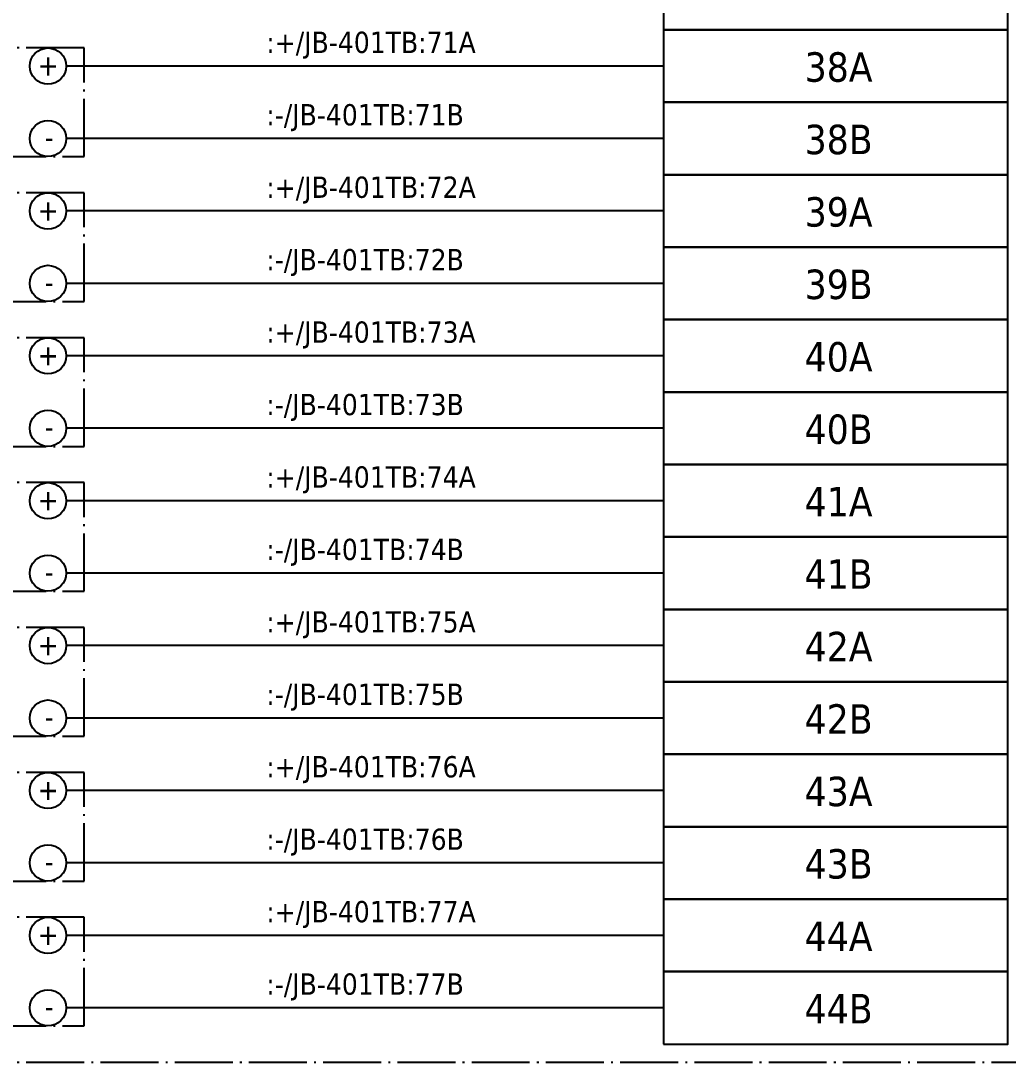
# Model space of a CAD drawing. Header units: millimetres. Extents: x 0 to 1792788, y -13 to 262234.
# Drawn here: x 35.5 to 90, y 178 to 235.5 of the extents above; entities that cross this region are included whole.
import ezdxf
from ezdxf.enums import TextEntityAlignment as Align

# ---------------------------------------------------------------- set-up
doc = ezdxf.new("R2010")
doc.units = ezdxf.units.MM
doc.linetypes.add('EPL_DASHDOT', pattern=[1, 0.8, -0.1, 0, -0.1])
for name, color, linetype, lineweight in [('EPLAN300', 5, 'Continuous', 25), ('EPLAN302', 5, 'Continuous', 25), ('EPLAN307', 134, 'EPL_DASHDOT', 25), ('EPLAN311', 7, 'Continuous', 25), ('EPLAN400', 5, 'Continuous', 35), ('EPLAN405', 7, 'Continuous', 25), ('EPLAN420', 7, 'Continuous', 35), ('EPLAN421', 5, 'Continuous', 35), ('EPLAN433', 251, 'Continuous', 35), ('EPLAN500', 7, 'Continuous', 35), ('EPLAN501', 7, 'Continuous', 35), ('EPLAN502', 7, 'Continuous', 35), ('EPLAN503', 7, 'Continuous', 35), ('EPLAN504', 7, 'Continuous', 35)]:
    doc.layers.add(name, color=color, linetype=linetype, lineweight=lineweight)
doc.styles.add('Tahoma', font='')
doc.styles.get('Tahoma').set_extended_font_data('Tahoma')

# ---------------------------------------------------------------- blocks, each defined once
blk = doc.blocks.new('EPLSYM_LibrarySPECIAL_en_US_Symbol427_Variant5_Placement1_74')
at = {"layer": 'EPLAN421', "color": 5, "style": 'Tahoma'}
for tag, p in [('17_20029[1]', (-0.9525, 3.335)), ('17_20029[2]', (20.0025, 3.335))]:
    blk.add_attdef(tag, text='', height=1.1739, dxfattribs=at).set_placement(p, align=Align.BOTTOM_RIGHT)
at = {"layer": 'EPLAN433', "color": 251, "style": 'Tahoma'}
blk.add_attdef('17_20406_1', text='', height=1.6254, dxfattribs=at).set_placement((0.9525, 1.5875), align=Align.BOTTOM_RIGHT)
blk.add_attdef('17_20406', text='', height=1.6254, dxfattribs=at).set_placement((0.9525, 1.5875), align=Align.BOTTOM_LEFT)
blk = doc.blocks.new('EPLSYM_LibrarySPECIAL_en_US_Symbol427_Variant5_Placement1_75')
at = {"layer": 'EPLAN421', "color": 5, "style": 'Tahoma'}
for tag, p in [('17_20029[1]', (-0.9525, 3.335)), ('17_20029[2]', (20.0025, 3.335))]:
    blk.add_attdef(tag, text='', height=1.1739, dxfattribs=at).set_placement(p, align=Align.BOTTOM_RIGHT)
at = {"layer": 'EPLAN433', "color": 251, "style": 'Tahoma'}
blk.add_attdef('17_20406_1', text='', height=1.6254, dxfattribs=at).set_placement((0.9525, 1.5875), align=Align.BOTTOM_RIGHT)
blk.add_attdef('17_20406', text='', height=1.6254, dxfattribs=at).set_placement((0.9525, 1.5875), align=Align.BOTTOM_LEFT)
blk = doc.blocks.new('EPLSYM_LibrarySPECIAL_en_US_Symbol427_Variant5_Placement1_76')
at = {"layer": 'EPLAN421', "color": 5, "style": 'Tahoma'}
for tag, p in [('17_20029[1]', (-0.9525, 3.335)), ('17_20029[2]', (20.0025, 3.335))]:
    blk.add_attdef(tag, text='', height=1.1739, dxfattribs=at).set_placement(p, align=Align.BOTTOM_RIGHT)
at = {"layer": 'EPLAN433', "color": 251, "style": 'Tahoma'}
blk.add_attdef('17_20406_1', text='', height=1.6254, dxfattribs=at).set_placement((0.9525, 1.5875), align=Align.BOTTOM_RIGHT)
blk.add_attdef('17_20406', text='', height=1.6254, dxfattribs=at).set_placement((0.9525, 1.5875), align=Align.BOTTOM_LEFT)
blk = doc.blocks.new('EPLSYM_LibrarySPECIAL_en_US_Symbol427_Variant5_Placement1_77')
at = {"layer": 'EPLAN421', "color": 5, "style": 'Tahoma'}
for tag, p in [('17_20029[1]', (-0.9525, 3.335)), ('17_20029[2]', (20.0025, 3.335))]:
    blk.add_attdef(tag, text='', height=1.1739, dxfattribs=at).set_placement(p, align=Align.BOTTOM_RIGHT)
at = {"layer": 'EPLAN433', "color": 251, "style": 'Tahoma'}
blk.add_attdef('17_20406_1', text='', height=1.6254, dxfattribs=at).set_placement((0.9525, 1.5875), align=Align.BOTTOM_RIGHT)
blk.add_attdef('17_20406', text='', height=1.6254, dxfattribs=at).set_placement((0.9525, 1.5875), align=Align.BOTTOM_LEFT)
blk = doc.blocks.new('EPLSYM_LibrarySPECIAL_en_US_Symbol427_Variant5_Placement1_78')
at = {"layer": 'EPLAN421', "color": 5, "style": 'Tahoma'}
for tag, p in [('17_20029[1]', (-0.9525, 3.335)), ('17_20029[2]', (20.0025, 3.335))]:
    blk.add_attdef(tag, text='', height=1.1739, dxfattribs=at).set_placement(p, align=Align.BOTTOM_RIGHT)
at = {"layer": 'EPLAN433', "color": 251, "style": 'Tahoma'}
blk.add_attdef('17_20406_1', text='', height=1.6254, dxfattribs=at).set_placement((0.9525, 1.5875), align=Align.BOTTOM_RIGHT)
blk.add_attdef('17_20406', text='', height=1.6254, dxfattribs=at).set_placement((0.9525, 1.5875), align=Align.BOTTOM_LEFT)
blk = doc.blocks.new('EPLSYM_LibrarySPECIAL_en_US_Symbol427_Variant5_Placement1_79')
at = {"layer": 'EPLAN421', "color": 5, "style": 'Tahoma'}
for tag, p in [('17_20029[1]', (-0.9525, 3.335)), ('17_20029[2]', (20.0025, 3.335))]:
    blk.add_attdef(tag, text='', height=1.1739, dxfattribs=at).set_placement(p, align=Align.BOTTOM_RIGHT)
at = {"layer": 'EPLAN433', "color": 251, "style": 'Tahoma'}
blk.add_attdef('17_20406_1', text='', height=1.6254, dxfattribs=at).set_placement((0.9525, 1.5875), align=Align.BOTTOM_RIGHT)
blk.add_attdef('17_20406', text='', height=1.6254, dxfattribs=at).set_placement((0.9525, 1.5875), align=Align.BOTTOM_LEFT)
blk = doc.blocks.new('EPLSYM_LibrarySPECIAL_en_US_Symbol427_Variant5_Placement1_80')
at = {"layer": 'EPLAN421', "color": 5, "style": 'Tahoma'}
for tag, p in [('17_20029[1]', (-0.9525, 3.335)), ('17_20029[2]', (20.0025, 3.335))]:
    blk.add_attdef(tag, text='', height=1.1739, dxfattribs=at).set_placement(p, align=Align.BOTTOM_RIGHT)
at = {"layer": 'EPLAN433', "color": 251, "style": 'Tahoma'}
blk.add_attdef('17_20406_1', text='', height=1.6254, dxfattribs=at).set_placement((0.9525, 1.5875), align=Align.BOTTOM_RIGHT)
blk.add_attdef('17_20406', text='', height=1.6254, dxfattribs=at).set_placement((0.9525, 1.5875), align=Align.BOTTOM_LEFT)
blk = doc.blocks.new('EPLSYM_LibrarySPECIAL_en_US_Symbol427_Variant5_Placement1_81')
at = {"layer": 'EPLAN421', "color": 5, "style": 'Tahoma'}
for tag, p in [('17_20029[1]', (-0.9525, 3.335)), ('17_20029[2]', (20.0025, 3.335))]:
    blk.add_attdef(tag, text='', height=1.1739, dxfattribs=at).set_placement(p, align=Align.BOTTOM_RIGHT)
at = {"layer": 'EPLAN433', "color": 251, "style": 'Tahoma'}
blk.add_attdef('17_20406_1', text='', height=1.6254, dxfattribs=at).set_placement((0.9525, 1.5875), align=Align.BOTTOM_RIGHT)
blk.add_attdef('17_20406', text='', height=1.6254, dxfattribs=at).set_placement((0.9525, 1.5875), align=Align.BOTTOM_LEFT)
blk = doc.blocks.new('EPLSYM_LibrarySPECIAL_en_US_Symbol427_Variant5_Placement1_82')
at = {"layer": 'EPLAN421', "color": 5, "style": 'Tahoma'}
for tag, p in [('17_20029[1]', (-0.9525, 3.335)), ('17_20029[2]', (20.0025, 3.335))]:
    blk.add_attdef(tag, text='', height=1.1739, dxfattribs=at).set_placement(p, align=Align.BOTTOM_RIGHT)
at = {"layer": 'EPLAN433', "color": 251, "style": 'Tahoma'}
blk.add_attdef('17_20406_1', text='', height=1.6254, dxfattribs=at).set_placement((0.9525, 1.5875), align=Align.BOTTOM_RIGHT)
blk.add_attdef('17_20406', text='', height=1.6254, dxfattribs=at).set_placement((0.9525, 1.5875), align=Align.BOTTOM_LEFT)
blk = doc.blocks.new('EPLSYM_LibrarySPECIAL_en_US_Symbol427_Variant5_Placement1_83')
at = {"layer": 'EPLAN421', "color": 5, "style": 'Tahoma'}
for tag, p in [('17_20029[1]', (-0.9525, 3.335)), ('17_20029[2]', (20.0025, 3.335))]:
    blk.add_attdef(tag, text='', height=1.1739, dxfattribs=at).set_placement(p, align=Align.BOTTOM_RIGHT)
at = {"layer": 'EPLAN433', "color": 251, "style": 'Tahoma'}
blk.add_attdef('17_20406_1', text='', height=1.6254, dxfattribs=at).set_placement((0.9525, 1.5875), align=Align.BOTTOM_RIGHT)
blk.add_attdef('17_20406', text='', height=1.6254, dxfattribs=at).set_placement((0.9525, 1.5875), align=Align.BOTTOM_LEFT)
blk = doc.blocks.new('EPLSYM_LibrarySPECIAL_en_US_Symbol427_Variant5_Placement1_84')
at = {"layer": 'EPLAN421', "color": 5, "style": 'Tahoma'}
for tag, p in [('17_20029[1]', (-0.9525, 3.335)), ('17_20029[2]', (20.0025, 3.335))]:
    blk.add_attdef(tag, text='', height=1.1739, dxfattribs=at).set_placement(p, align=Align.BOTTOM_RIGHT)
at = {"layer": 'EPLAN433', "color": 251, "style": 'Tahoma'}
blk.add_attdef('17_20406_1', text='', height=1.6254, dxfattribs=at).set_placement((0.9525, 1.5875), align=Align.BOTTOM_RIGHT)
blk.add_attdef('17_20406', text='', height=1.6254, dxfattribs=at).set_placement((0.9525, 1.5875), align=Align.BOTTOM_LEFT)
blk = doc.blocks.new('EPLSYM_LibrarySPECIAL_en_US_Symbol427_Variant5_Placement1_85')
at = {"layer": 'EPLAN421', "color": 5, "style": 'Tahoma'}
for tag, p in [('17_20029[1]', (-0.9525, 3.335)), ('17_20029[2]', (20.0025, 3.335))]:
    blk.add_attdef(tag, text='', height=1.1739, dxfattribs=at).set_placement(p, align=Align.BOTTOM_RIGHT)
at = {"layer": 'EPLAN433', "color": 251, "style": 'Tahoma'}
blk.add_attdef('17_20406_1', text='', height=1.6254, dxfattribs=at).set_placement((0.9525, 1.5875), align=Align.BOTTOM_RIGHT)
blk.add_attdef('17_20406', text='', height=1.6254, dxfattribs=at).set_placement((0.9525, 1.5875), align=Align.BOTTOM_LEFT)
blk = doc.blocks.new('EPLSYM_LibrarySPECIAL_en_US_Symbol427_Variant5_Placement1_86')
at = {"layer": 'EPLAN421', "color": 5, "style": 'Tahoma'}
for tag, p in [('17_20029[1]', (-0.9525, 3.335)), ('17_20029[2]', (20.0025, 3.335))]:
    blk.add_attdef(tag, text='', height=1.1739, dxfattribs=at).set_placement(p, align=Align.BOTTOM_RIGHT)
at = {"layer": 'EPLAN433', "color": 251, "style": 'Tahoma'}
blk.add_attdef('17_20406_1', text='', height=1.6254, dxfattribs=at).set_placement((0.9525, 1.5875), align=Align.BOTTOM_RIGHT)
blk.add_attdef('17_20406', text='', height=1.6254, dxfattribs=at).set_placement((0.9525, 1.5875), align=Align.BOTTOM_LEFT)
blk = doc.blocks.new('EPLSYM_LibrarySPECIAL_en_US_Symbol427_Variant5_Placement1_87')
at = {"layer": 'EPLAN421', "color": 5, "style": 'Tahoma'}
for tag, p in [('17_20029[1]', (-0.9525, 3.335)), ('17_20029[2]', (20.0025, 3.335))]:
    blk.add_attdef(tag, text='', height=1.1739, dxfattribs=at).set_placement(p, align=Align.BOTTOM_RIGHT)
at = {"layer": 'EPLAN433', "color": 251, "style": 'Tahoma'}
blk.add_attdef('17_20406_1', text='', height=1.6254, dxfattribs=at).set_placement((0.9525, 1.5875), align=Align.BOTTOM_RIGHT)
blk.add_attdef('17_20406', text='', height=1.6254, dxfattribs=at).set_placement((0.9525, 1.5875), align=Align.BOTTOM_LEFT)
blk = doc.blocks.new('EPLSYM_LibrarySPECIAL_Symbol17_Variant3_Placement1')
at = {"layer": 'EPLAN302', "lineweight": 25, "ltscale": 4}
blk.add_line((4, 0), (1, 0), dxfattribs=at)
blk.add_circle((0, 0), 1, dxfattribs=at)
at = {"layer": 'EPLAN420', "color": 7, "style": 'Tahoma'}
blk.add_attdef('17_20036', text='', height=1.6254, dxfattribs=at).set_placement((-1.5, -0.16254), align=Align.MIDDLE_RIGHT)
at = {"layer": 'EPLAN421', "color": 5, "style": 'Tahoma'}
blk.add_attdef('17_20039', text='', height=1.1739, dxfattribs=at).set_placement((3, 1), align=Align.BOTTOM_RIGHT)
blk = doc.blocks.new('EPLSYM_LibrarySPECIAL_Symbol2_Variant0_Placement1_38')
at = {"layer": 'EPLAN307', "lineweight": 25, "ltscale": 4}
blk.add_lwpolyline([(0, -6), (34, -6), (34, 0), (0, 0)], close=True, dxfattribs=at)
at = {"layer": 'EPLAN400', "color": 5, "style": 'Tahoma'}
blk.add_attdef('88_20010', text='', height=2.2575, dxfattribs=at).set_placement((-1.5, -0.9515), align=Align.TOP_RIGHT)
at = {"layer": 'EPLAN500', "color": 7, "style": 'Tahoma'}
blk.add_attdef('88_20027', text='', height=1.6254, dxfattribs=at).set_placement((-1.5, -4.57508), align=Align.TOP_RIGHT)
at = {"layer": 'EPLAN501', "color": 7, "style": 'Tahoma'}
blk.add_attdef('88_20011', text='', height=1.6254, dxfattribs=at).set_placement((-1.5, -9.97508), align=Align.TOP_RIGHT)
at = {"layer": 'EPLAN502', "color": 7, "style": 'Tahoma'}
blk.add_attdef('88_20025', text='', height=1.6254, dxfattribs=at).set_placement((-1.5, -12.67508), align=Align.TOP_RIGHT)
at = {"layer": 'EPLAN503', "color": 7, "style": 'Tahoma'}
blk.add_attdef('88_20024', text='', height=1.6254, dxfattribs=at).set_placement((-1.5, -15.37508), align=Align.TOP_RIGHT)
at = {"layer": 'EPLAN504', "color": 7, "style": 'Tahoma'}
blk.add_attdef('88_20901[1]', text='', height=1.6254, dxfattribs=at).set_placement((-1.5, -7.27508), align=Align.TOP_RIGHT)
blk = doc.blocks.new('EPLSYM_LibrarySPECIAL_Symbol2_Variant0_Placement1_39')
at = {"layer": 'EPLAN307', "lineweight": 25, "ltscale": 4}
blk.add_lwpolyline([(0, -6), (34, -6), (34, 0), (0, 0)], close=True, dxfattribs=at)
at = {"layer": 'EPLAN400', "color": 5, "style": 'Tahoma'}
blk.add_attdef('88_20010', text='', height=2.2575, dxfattribs=at).set_placement((-1.5, -0.9515), align=Align.TOP_RIGHT)
at = {"layer": 'EPLAN500', "color": 7, "style": 'Tahoma'}
blk.add_attdef('88_20027', text='', height=1.6254, dxfattribs=at).set_placement((-1.5, -4.57508), align=Align.TOP_RIGHT)
at = {"layer": 'EPLAN501', "color": 7, "style": 'Tahoma'}
blk.add_attdef('88_20011', text='', height=1.6254, dxfattribs=at).set_placement((-1.5, -9.97508), align=Align.TOP_RIGHT)
at = {"layer": 'EPLAN502', "color": 7, "style": 'Tahoma'}
blk.add_attdef('88_20025', text='', height=1.6254, dxfattribs=at).set_placement((-1.5, -12.67508), align=Align.TOP_RIGHT)
at = {"layer": 'EPLAN503', "color": 7, "style": 'Tahoma'}
blk.add_attdef('88_20024', text='', height=1.6254, dxfattribs=at).set_placement((-1.5, -15.37508), align=Align.TOP_RIGHT)
at = {"layer": 'EPLAN504', "color": 7, "style": 'Tahoma'}
blk.add_attdef('88_20901[1]', text='', height=1.6254, dxfattribs=at).set_placement((-1.5, -7.27508), align=Align.TOP_RIGHT)
blk = doc.blocks.new('EPLSYM_LibrarySPECIAL_Symbol2_Variant0_Placement1_40')
at = {"layer": 'EPLAN307', "lineweight": 25, "ltscale": 4}
blk.add_lwpolyline([(0, -6), (34, -6), (34, 0), (0, 0)], close=True, dxfattribs=at)
at = {"layer": 'EPLAN400', "color": 5, "style": 'Tahoma'}
blk.add_attdef('88_20010', text='', height=2.2575, dxfattribs=at).set_placement((-1.5, -0.9515), align=Align.TOP_RIGHT)
at = {"layer": 'EPLAN500', "color": 7, "style": 'Tahoma'}
blk.add_attdef('88_20027', text='', height=1.6254, dxfattribs=at).set_placement((-1.5, -4.57508), align=Align.TOP_RIGHT)
at = {"layer": 'EPLAN501', "color": 7, "style": 'Tahoma'}
blk.add_attdef('88_20011', text='', height=1.6254, dxfattribs=at).set_placement((-1.5, -9.97508), align=Align.TOP_RIGHT)
at = {"layer": 'EPLAN502', "color": 7, "style": 'Tahoma'}
blk.add_attdef('88_20025', text='', height=1.6254, dxfattribs=at).set_placement((-1.5, -12.67508), align=Align.TOP_RIGHT)
at = {"layer": 'EPLAN503', "color": 7, "style": 'Tahoma'}
blk.add_attdef('88_20024', text='', height=1.6254, dxfattribs=at).set_placement((-1.5, -15.37508), align=Align.TOP_RIGHT)
at = {"layer": 'EPLAN504', "color": 7, "style": 'Tahoma'}
blk.add_attdef('88_20901[1]', text='', height=1.6254, dxfattribs=at).set_placement((-1.5, -7.27508), align=Align.TOP_RIGHT)
blk = doc.blocks.new('EPLSYM_LibrarySPECIAL_Symbol2_Variant0_Placement1_41')
at = {"layer": 'EPLAN307', "lineweight": 25, "ltscale": 4}
blk.add_lwpolyline([(0, -6), (34, -6), (34, 0), (0, 0)], close=True, dxfattribs=at)
at = {"layer": 'EPLAN400', "color": 5, "style": 'Tahoma'}
blk.add_attdef('88_20010', text='', height=2.2575, dxfattribs=at).set_placement((-1.5, -0.9515), align=Align.TOP_RIGHT)
at = {"layer": 'EPLAN500', "color": 7, "style": 'Tahoma'}
blk.add_attdef('88_20027', text='', height=1.6254, dxfattribs=at).set_placement((-1.5, -4.57508), align=Align.TOP_RIGHT)
at = {"layer": 'EPLAN501', "color": 7, "style": 'Tahoma'}
blk.add_attdef('88_20011', text='', height=1.6254, dxfattribs=at).set_placement((-1.5, -9.97508), align=Align.TOP_RIGHT)
at = {"layer": 'EPLAN502', "color": 7, "style": 'Tahoma'}
blk.add_attdef('88_20025', text='', height=1.6254, dxfattribs=at).set_placement((-1.5, -12.67508), align=Align.TOP_RIGHT)
at = {"layer": 'EPLAN503', "color": 7, "style": 'Tahoma'}
blk.add_attdef('88_20024', text='', height=1.6254, dxfattribs=at).set_placement((-1.5, -15.37508), align=Align.TOP_RIGHT)
at = {"layer": 'EPLAN504', "color": 7, "style": 'Tahoma'}
blk.add_attdef('88_20901[1]', text='', height=1.6254, dxfattribs=at).set_placement((-1.5, -7.27508), align=Align.TOP_RIGHT)
blk = doc.blocks.new('EPLSYM_LibrarySPECIAL_Symbol2_Variant0_Placement1_42')
at = {"layer": 'EPLAN307', "lineweight": 25, "ltscale": 4}
blk.add_lwpolyline([(0, -6), (34, -6), (34, 0), (0, 0)], close=True, dxfattribs=at)
at = {"layer": 'EPLAN400', "color": 5, "style": 'Tahoma'}
blk.add_attdef('88_20010', text='', height=2.2575, dxfattribs=at).set_placement((-1.5, -0.9515), align=Align.TOP_RIGHT)
at = {"layer": 'EPLAN500', "color": 7, "style": 'Tahoma'}
blk.add_attdef('88_20027', text='', height=1.6254, dxfattribs=at).set_placement((-1.5, -4.57508), align=Align.TOP_RIGHT)
at = {"layer": 'EPLAN501', "color": 7, "style": 'Tahoma'}
blk.add_attdef('88_20011', text='', height=1.6254, dxfattribs=at).set_placement((-1.5, -9.97508), align=Align.TOP_RIGHT)
at = {"layer": 'EPLAN502', "color": 7, "style": 'Tahoma'}
blk.add_attdef('88_20025', text='', height=1.6254, dxfattribs=at).set_placement((-1.5, -12.67508), align=Align.TOP_RIGHT)
at = {"layer": 'EPLAN503', "color": 7, "style": 'Tahoma'}
blk.add_attdef('88_20024', text='', height=1.6254, dxfattribs=at).set_placement((-1.5, -15.37508), align=Align.TOP_RIGHT)
at = {"layer": 'EPLAN504', "color": 7, "style": 'Tahoma'}
blk.add_attdef('88_20901[1]', text='', height=1.6254, dxfattribs=at).set_placement((-1.5, -7.27508), align=Align.TOP_RIGHT)
blk = doc.blocks.new('EPLSYM_LibrarySPECIAL_Symbol2_Variant0_Placement1_43')
at = {"layer": 'EPLAN307', "lineweight": 25, "ltscale": 4}
blk.add_lwpolyline([(0, -6), (34, -6), (34, 0), (0, 0)], close=True, dxfattribs=at)
at = {"layer": 'EPLAN400', "color": 5, "style": 'Tahoma'}
blk.add_attdef('88_20010', text='', height=2.2575, dxfattribs=at).set_placement((-1.5, -0.9515), align=Align.TOP_RIGHT)
at = {"layer": 'EPLAN500', "color": 7, "style": 'Tahoma'}
blk.add_attdef('88_20027', text='', height=1.6254, dxfattribs=at).set_placement((-1.5, -4.57508), align=Align.TOP_RIGHT)
at = {"layer": 'EPLAN501', "color": 7, "style": 'Tahoma'}
blk.add_attdef('88_20011', text='', height=1.6254, dxfattribs=at).set_placement((-1.5, -9.97508), align=Align.TOP_RIGHT)
at = {"layer": 'EPLAN502', "color": 7, "style": 'Tahoma'}
blk.add_attdef('88_20025', text='', height=1.6254, dxfattribs=at).set_placement((-1.5, -12.67508), align=Align.TOP_RIGHT)
at = {"layer": 'EPLAN503', "color": 7, "style": 'Tahoma'}
blk.add_attdef('88_20024', text='', height=1.6254, dxfattribs=at).set_placement((-1.5, -15.37508), align=Align.TOP_RIGHT)
at = {"layer": 'EPLAN504', "color": 7, "style": 'Tahoma'}
blk.add_attdef('88_20901[1]', text='', height=1.6254, dxfattribs=at).set_placement((-1.5, -7.27508), align=Align.TOP_RIGHT)
blk = doc.blocks.new('EPLSYM_LibrarySPECIAL_Symbol2_Variant0_Placement1_44')
at = {"layer": 'EPLAN307', "lineweight": 25, "ltscale": 4}
blk.add_lwpolyline([(0, -6), (34, -6), (34, 0), (0, 0)], close=True, dxfattribs=at)
at = {"layer": 'EPLAN400', "color": 5, "style": 'Tahoma'}
blk.add_attdef('88_20010', text='', height=2.2575, dxfattribs=at).set_placement((-1.5, -0.9515), align=Align.TOP_RIGHT)
at = {"layer": 'EPLAN500', "color": 7, "style": 'Tahoma'}
blk.add_attdef('88_20027', text='', height=1.6254, dxfattribs=at).set_placement((-1.5, -4.57508), align=Align.TOP_RIGHT)
at = {"layer": 'EPLAN501', "color": 7, "style": 'Tahoma'}
blk.add_attdef('88_20011', text='', height=1.6254, dxfattribs=at).set_placement((-1.5, -9.97508), align=Align.TOP_RIGHT)
at = {"layer": 'EPLAN502', "color": 7, "style": 'Tahoma'}
blk.add_attdef('88_20025', text='', height=1.6254, dxfattribs=at).set_placement((-1.5, -12.67508), align=Align.TOP_RIGHT)
at = {"layer": 'EPLAN503', "color": 7, "style": 'Tahoma'}
blk.add_attdef('88_20024', text='', height=1.6254, dxfattribs=at).set_placement((-1.5, -15.37508), align=Align.TOP_RIGHT)
at = {"layer": 'EPLAN504', "color": 7, "style": 'Tahoma'}
blk.add_attdef('88_20901[1]', text='', height=1.6254, dxfattribs=at).set_placement((-1.5, -7.27508), align=Align.TOP_RIGHT)
blk = doc.blocks.new('EPLSYM_LibrarySPECIAL_Symbol308_Variant0_Placement0')
at = {"layer": 'EPLAN405', "color": 7, "style": 'Tahoma'}
for tag, p in [('17_31011', (1.5, 6.35)), ('17_31002', (1.5, 0.5))]:
    blk.add_attdef(tag, text='', height=1.174, dxfattribs=at).set_placement(p, align=Align.BOTTOM_LEFT)
for tag, p in [('17_31004', (1.5, 4.4)), ('17_31003', (1.5, 2.45))]:
    blk.add_attdef(tag, p, '', height=1.174, dxfattribs=at)
blk = doc.blocks.new('EPLSYM_LibrarySPECIAL_Symbol2_Variant0_Placement1_54')
at = {"layer": 'EPLAN307', "lineweight": 25, "ltscale": 4}
blk.add_lwpolyline([(0, -110), (119, -110), (119, 0), (0, 0)], close=True, dxfattribs=at)
at = {"layer": 'EPLAN400', "color": 5, "style": 'Tahoma'}
blk.add_attdef('88_20010', text='', height=2.2575, dxfattribs=at).set_placement((-1.5, -0.9515), align=Align.TOP_RIGHT)
at = {"layer": 'EPLAN500', "color": 7, "style": 'Tahoma'}
blk.add_attdef('88_20027', text='', height=1.6254, dxfattribs=at).set_placement((-1.5, -4.57508), align=Align.TOP_RIGHT)
at = {"layer": 'EPLAN501', "color": 7, "style": 'Tahoma'}
blk.add_attdef('88_20011', text='', height=1.6254, dxfattribs=at).set_placement((-1.5, -9.97508), align=Align.TOP_RIGHT)
at = {"layer": 'EPLAN502', "color": 7, "style": 'Tahoma'}
blk.add_attdef('88_20025', text='', height=1.6254, dxfattribs=at).set_placement((-1.5, -12.67508), align=Align.TOP_RIGHT)
at = {"layer": 'EPLAN503', "color": 7, "style": 'Tahoma'}
blk.add_attdef('88_20024', text='', height=1.6254, dxfattribs=at).set_placement((-1.5, -15.37508), align=Align.TOP_RIGHT)
at = {"layer": 'EPLAN504', "color": 7, "style": 'Tahoma'}
blk.add_attdef('88_20901[1]', text='', height=1.6254, dxfattribs=at).set_placement((-1.5, -7.27508), align=Align.TOP_RIGHT)

msp = doc.modelspace()

# ---------------------------------------------------------------- linework, layer by layer
at = {"layer": 'EPLAN300', "lineweight": 25, "ltscale": 4}
for points in [[(71, 235), (90, 235), (90, 239), (71, 239)], [(71, 231), (90, 231), (90, 235), (71, 235)], [(71, 227), (90, 227), (90, 231), (71, 231)], [(71, 223), (90, 223), (90, 227), (71, 227)], [(71, 219), (90, 219), (90, 223), (71, 223)], [(71, 215), (90, 215), (90, 219), (71, 219)], [(71, 211), (90, 211), (90, 215), (71, 215)], [(71, 207), (90, 207), (90, 211), (71, 211)], [(71, 203), (90, 203), (90, 207), (71, 207)], [(71, 199), (90, 199), (90, 203), (71, 203)], [(71, 195), (90, 195), (90, 199), (71, 199)], [(71, 191), (90, 191), (90, 195), (71, 195)], [(71, 187), (90, 187), (90, 191), (71, 191)], [(71, 183), (90, 183), (90, 187), (71, 187)], [(71, 179), (90, 179), (90, 183), (71, 183)]]:
    msp.add_lwpolyline(points, close=True, dxfattribs=at)
at = {"layer": 'EPLAN311', "ltscale": 4}
for p, q in [((71, 233), (39, 233)), ((71, 229), (39, 229)), ((71, 225), (39, 225)), ((71, 221), (39, 221)), ((71, 217), (39, 217)), ((71, 213), (39, 213)), ((71, 209), (39, 209)), ((71, 205), (39, 205)), ((71, 201), (39, 201)), ((71, 197), (39, 197)), ((71, 193), (39, 193)), ((71, 189), (39, 189)), ((71, 185), (39, 185)), ((71, 181), (39, 181))]:
    msp.add_line(p, q, dxfattribs=at)

# ---------------------------------------------------------------- block references
for name, p in [('EPLSYM_LibrarySPECIAL_Symbol2_Variant0_Placement1_54', (3, 288)), ('EPLSYM_LibrarySPECIAL_Symbol2_Variant0_Placement1_38', (5, 234)), ('EPLSYM_LibrarySPECIAL_Symbol2_Variant0_Placement1_39', (5, 226)), ('EPLSYM_LibrarySPECIAL_Symbol2_Variant0_Placement1_40', (5, 218)), ('EPLSYM_LibrarySPECIAL_Symbol2_Variant0_Placement1_41', (5, 210)), ('EPLSYM_LibrarySPECIAL_Symbol2_Variant0_Placement1_42', (5, 202)), ('EPLSYM_LibrarySPECIAL_Symbol2_Variant0_Placement1_43', (5, 194)), ('EPLSYM_LibrarySPECIAL_Symbol2_Variant0_Placement1_44', (5, 186))]:
    msp.add_blockref(name, p)
ref = msp.add_blockref('EPLSYM_LibrarySPECIAL_Symbol308_Variant0_Placement0', (49, 233))
ref.add_attrib('17_31011', ':+/JB-401TB:71A', dxfattribs={"layer": 'EPLAN405', "color": 7, "height": 1.1739, "style": 'Tahoma'}).set_placement((49.055, 233.374), align=Align.BOTTOM_LEFT)
ref = msp.add_blockref('EPLSYM_LibrarySPECIAL_Symbol17_Variant3_Placement1', (37, 233))
ref.add_attrib('17_20039', '+', dxfattribs={"layer": 'EPLAN421', "color": 5, "height": 1.174, "style": 'Tahoma'}).set_placement((37.591, 232.117), align=Align.BOTTOM_RIGHT)
ref = msp.add_blockref('EPLSYM_LibrarySPECIAL_en_US_Symbol427_Variant5_Placement1_74', (71, 233))
ref.add_attrib('17_20011', '38A', dxfattribs={"layer": 'EPLAN501', "color": 7, "height": 1.6254, "style": 'Tahoma'}).set_placement((80.661, 231.65), align=Align.BOTTOM_CENTER)
ref = msp.add_blockref('EPLSYM_LibrarySPECIAL_Symbol308_Variant0_Placement0', (49, 229))
ref.add_attrib('17_31011', ':-/JB-401TB:71B', dxfattribs={"layer": 'EPLAN405', "color": 7, "height": 1.1739, "style": 'Tahoma'}).set_placement((49.055, 229.374), align=Align.BOTTOM_LEFT)
ref = msp.add_blockref('EPLSYM_LibrarySPECIAL_Symbol17_Variant3_Placement1', (37, 229))
ref.add_attrib('17_20039', '-', dxfattribs={"layer": 'EPLAN421', "color": 5, "height": 1.174, "style": 'Tahoma'}).set_placement((37.316, 228.132), align=Align.BOTTOM_RIGHT)
ref = msp.add_blockref('EPLSYM_LibrarySPECIAL_en_US_Symbol427_Variant5_Placement1_75', (71, 229))
ref.add_attrib('17_20011', '38B', dxfattribs={"layer": 'EPLAN501', "color": 7, "height": 1.6254, "style": 'Tahoma'}).set_placement((80.661, 227.65), align=Align.BOTTOM_CENTER)
ref = msp.add_blockref('EPLSYM_LibrarySPECIAL_Symbol308_Variant0_Placement0', (49, 225))
ref.add_attrib('17_31011', ':+/JB-401TB:72A', dxfattribs={"layer": 'EPLAN405', "color": 7, "height": 1.1739, "style": 'Tahoma'}).set_placement((49.055, 225.374), align=Align.BOTTOM_LEFT)
ref = msp.add_blockref('EPLSYM_LibrarySPECIAL_Symbol17_Variant3_Placement1', (37, 225))
ref.add_attrib('17_20039', '+', dxfattribs={"layer": 'EPLAN421', "color": 5, "height": 1.174, "style": 'Tahoma'}).set_placement((37.591, 224.117), align=Align.BOTTOM_RIGHT)
ref = msp.add_blockref('EPLSYM_LibrarySPECIAL_en_US_Symbol427_Variant5_Placement1_76', (71, 225))
ref.add_attrib('17_20011', '39A', dxfattribs={"layer": 'EPLAN501', "color": 7, "height": 1.6254, "style": 'Tahoma'}).set_placement((80.661, 223.65), align=Align.BOTTOM_CENTER)
ref = msp.add_blockref('EPLSYM_LibrarySPECIAL_Symbol308_Variant0_Placement0', (49, 221))
ref.add_attrib('17_31011', ':-/JB-401TB:72B', dxfattribs={"layer": 'EPLAN405', "color": 7, "height": 1.1739, "style": 'Tahoma'}).set_placement((49.055, 221.374), align=Align.BOTTOM_LEFT)
ref = msp.add_blockref('EPLSYM_LibrarySPECIAL_Symbol17_Variant3_Placement1', (37, 221))
ref.add_attrib('17_20039', '-', dxfattribs={"layer": 'EPLAN421', "color": 5, "height": 1.174, "style": 'Tahoma'}).set_placement((37.316, 220.132), align=Align.BOTTOM_RIGHT)
ref = msp.add_blockref('EPLSYM_LibrarySPECIAL_en_US_Symbol427_Variant5_Placement1_77', (71, 221))
ref.add_attrib('17_20011', '39B', dxfattribs={"layer": 'EPLAN501', "color": 7, "height": 1.6254, "style": 'Tahoma'}).set_placement((80.661, 219.65), align=Align.BOTTOM_CENTER)
ref = msp.add_blockref('EPLSYM_LibrarySPECIAL_Symbol308_Variant0_Placement0', (49, 217))
ref.add_attrib('17_31011', ':+/JB-401TB:73A', dxfattribs={"layer": 'EPLAN405', "color": 7, "height": 1.1739, "style": 'Tahoma'}).set_placement((49.055, 217.374), align=Align.BOTTOM_LEFT)
ref = msp.add_blockref('EPLSYM_LibrarySPECIAL_Symbol17_Variant3_Placement1', (37, 217))
ref.add_attrib('17_20039', '+', dxfattribs={"layer": 'EPLAN421', "color": 5, "height": 1.174, "style": 'Tahoma'}).set_placement((37.591, 216.117), align=Align.BOTTOM_RIGHT)
ref = msp.add_blockref('EPLSYM_LibrarySPECIAL_en_US_Symbol427_Variant5_Placement1_78', (71, 217))
ref.add_attrib('17_20011', '40A', dxfattribs={"layer": 'EPLAN501', "color": 7, "height": 1.6254, "style": 'Tahoma'}).set_placement((80.661, 215.65), align=Align.BOTTOM_CENTER)
ref = msp.add_blockref('EPLSYM_LibrarySPECIAL_Symbol308_Variant0_Placement0', (49, 213))
ref.add_attrib('17_31011', ':-/JB-401TB:73B', dxfattribs={"layer": 'EPLAN405', "color": 7, "height": 1.1739, "style": 'Tahoma'}).set_placement((49.055, 213.374), align=Align.BOTTOM_LEFT)
ref = msp.add_blockref('EPLSYM_LibrarySPECIAL_Symbol17_Variant3_Placement1', (37, 213))
ref.add_attrib('17_20039', '-', dxfattribs={"layer": 'EPLAN421', "color": 5, "height": 1.174, "style": 'Tahoma'}).set_placement((37.316, 212.132), align=Align.BOTTOM_RIGHT)
ref = msp.add_blockref('EPLSYM_LibrarySPECIAL_en_US_Symbol427_Variant5_Placement1_79', (71, 213))
ref.add_attrib('17_20011', '40B', dxfattribs={"layer": 'EPLAN501', "color": 7, "height": 1.6254, "style": 'Tahoma'}).set_placement((80.661, 211.65), align=Align.BOTTOM_CENTER)
ref = msp.add_blockref('EPLSYM_LibrarySPECIAL_Symbol308_Variant0_Placement0', (49, 209))
ref.add_attrib('17_31011', ':+/JB-401TB:74A', dxfattribs={"layer": 'EPLAN405', "color": 7, "height": 1.1739, "style": 'Tahoma'}).set_placement((49.055, 209.374), align=Align.BOTTOM_LEFT)
ref = msp.add_blockref('EPLSYM_LibrarySPECIAL_Symbol17_Variant3_Placement1', (37, 209))
ref.add_attrib('17_20039', '+', dxfattribs={"layer": 'EPLAN421', "color": 5, "height": 1.174, "style": 'Tahoma'}).set_placement((37.591, 208.117), align=Align.BOTTOM_RIGHT)
ref = msp.add_blockref('EPLSYM_LibrarySPECIAL_en_US_Symbol427_Variant5_Placement1_80', (71, 209))
ref.add_attrib('17_20011', '41A', dxfattribs={"layer": 'EPLAN501', "color": 7, "height": 1.6254, "style": 'Tahoma'}).set_placement((80.661, 207.65), align=Align.BOTTOM_CENTER)
ref = msp.add_blockref('EPLSYM_LibrarySPECIAL_Symbol308_Variant0_Placement0', (49, 205))
ref.add_attrib('17_31011', ':-/JB-401TB:74B', dxfattribs={"layer": 'EPLAN405', "color": 7, "height": 1.1739, "style": 'Tahoma'}).set_placement((49.055, 205.374), align=Align.BOTTOM_LEFT)
ref = msp.add_blockref('EPLSYM_LibrarySPECIAL_Symbol17_Variant3_Placement1', (37, 205))
ref.add_attrib('17_20039', '-', dxfattribs={"layer": 'EPLAN421', "color": 5, "height": 1.174, "style": 'Tahoma'}).set_placement((37.316, 204.132), align=Align.BOTTOM_RIGHT)
ref = msp.add_blockref('EPLSYM_LibrarySPECIAL_en_US_Symbol427_Variant5_Placement1_81', (71, 205))
ref.add_attrib('17_20011', '41B', dxfattribs={"layer": 'EPLAN501', "color": 7, "height": 1.6254, "style": 'Tahoma'}).set_placement((80.661, 203.65), align=Align.BOTTOM_CENTER)
ref = msp.add_blockref('EPLSYM_LibrarySPECIAL_Symbol308_Variant0_Placement0', (49, 201))
ref.add_attrib('17_31011', ':+/JB-401TB:75A', dxfattribs={"layer": 'EPLAN405', "color": 7, "height": 1.1739, "style": 'Tahoma'}).set_placement((49.055, 201.374), align=Align.BOTTOM_LEFT)
ref = msp.add_blockref('EPLSYM_LibrarySPECIAL_Symbol17_Variant3_Placement1', (37, 201))
ref.add_attrib('17_20039', '+', dxfattribs={"layer": 'EPLAN421', "color": 5, "height": 1.174, "style": 'Tahoma'}).set_placement((37.591, 200.117), align=Align.BOTTOM_RIGHT)
ref = msp.add_blockref('EPLSYM_LibrarySPECIAL_en_US_Symbol427_Variant5_Placement1_82', (71, 201))
ref.add_attrib('17_20011', '42A', dxfattribs={"layer": 'EPLAN501', "color": 7, "height": 1.6254, "style": 'Tahoma'}).set_placement((80.661, 199.65), align=Align.BOTTOM_CENTER)
ref = msp.add_blockref('EPLSYM_LibrarySPECIAL_Symbol308_Variant0_Placement0', (49, 197))
ref.add_attrib('17_31011', ':-/JB-401TB:75B', dxfattribs={"layer": 'EPLAN405', "color": 7, "height": 1.1739, "style": 'Tahoma'}).set_placement((49.055, 197.374), align=Align.BOTTOM_LEFT)
ref = msp.add_blockref('EPLSYM_LibrarySPECIAL_Symbol17_Variant3_Placement1', (37, 197))
ref.add_attrib('17_20039', '-', dxfattribs={"layer": 'EPLAN421', "color": 5, "height": 1.174, "style": 'Tahoma'}).set_placement((37.316, 196.132), align=Align.BOTTOM_RIGHT)
ref = msp.add_blockref('EPLSYM_LibrarySPECIAL_en_US_Symbol427_Variant5_Placement1_83', (71, 197))
ref.add_attrib('17_20011', '42B', dxfattribs={"layer": 'EPLAN501', "color": 7, "height": 1.6254, "style": 'Tahoma'}).set_placement((80.661, 195.65), align=Align.BOTTOM_CENTER)
ref = msp.add_blockref('EPLSYM_LibrarySPECIAL_Symbol308_Variant0_Placement0', (49, 193))
ref.add_attrib('17_31011', ':+/JB-401TB:76A', dxfattribs={"layer": 'EPLAN405', "color": 7, "height": 1.1739, "style": 'Tahoma'}).set_placement((49.055, 193.374), align=Align.BOTTOM_LEFT)
ref = msp.add_blockref('EPLSYM_LibrarySPECIAL_Symbol17_Variant3_Placement1', (37, 193))
ref.add_attrib('17_20039', '+', dxfattribs={"layer": 'EPLAN421', "color": 5, "height": 1.174, "style": 'Tahoma'}).set_placement((37.591, 192.117), align=Align.BOTTOM_RIGHT)
ref = msp.add_blockref('EPLSYM_LibrarySPECIAL_en_US_Symbol427_Variant5_Placement1_84', (71, 193))
ref.add_attrib('17_20011', '43A', dxfattribs={"layer": 'EPLAN501', "color": 7, "height": 1.6254, "style": 'Tahoma'}).set_placement((80.661, 191.65), align=Align.BOTTOM_CENTER)
ref = msp.add_blockref('EPLSYM_LibrarySPECIAL_Symbol308_Variant0_Placement0', (49, 189))
ref.add_attrib('17_31011', ':-/JB-401TB:76B', dxfattribs={"layer": 'EPLAN405', "color": 7, "height": 1.1739, "style": 'Tahoma'}).set_placement((49.055, 189.374), align=Align.BOTTOM_LEFT)
ref = msp.add_blockref('EPLSYM_LibrarySPECIAL_Symbol17_Variant3_Placement1', (37, 189))
ref.add_attrib('17_20039', '-', dxfattribs={"layer": 'EPLAN421', "color": 5, "height": 1.174, "style": 'Tahoma'}).set_placement((37.316, 188.132), align=Align.BOTTOM_RIGHT)
ref = msp.add_blockref('EPLSYM_LibrarySPECIAL_en_US_Symbol427_Variant5_Placement1_85', (71, 189))
ref.add_attrib('17_20011', '43B', dxfattribs={"layer": 'EPLAN501', "color": 7, "height": 1.6254, "style": 'Tahoma'}).set_placement((80.661, 187.65), align=Align.BOTTOM_CENTER)
ref = msp.add_blockref('EPLSYM_LibrarySPECIAL_Symbol308_Variant0_Placement0', (49, 185))
ref.add_attrib('17_31011', ':+/JB-401TB:77A', dxfattribs={"layer": 'EPLAN405', "color": 7, "height": 1.1739, "style": 'Tahoma'}).set_placement((49.055, 185.374), align=Align.BOTTOM_LEFT)
ref = msp.add_blockref('EPLSYM_LibrarySPECIAL_Symbol17_Variant3_Placement1', (37, 185))
ref.add_attrib('17_20039', '+', dxfattribs={"layer": 'EPLAN421', "color": 5, "height": 1.174, "style": 'Tahoma'}).set_placement((37.591, 184.117), align=Align.BOTTOM_RIGHT)
ref = msp.add_blockref('EPLSYM_LibrarySPECIAL_en_US_Symbol427_Variant5_Placement1_86', (71, 185))
ref.add_attrib('17_20011', '44A', dxfattribs={"layer": 'EPLAN501', "color": 7, "height": 1.6254, "style": 'Tahoma'}).set_placement((80.661, 183.65), align=Align.BOTTOM_CENTER)
ref = msp.add_blockref('EPLSYM_LibrarySPECIAL_Symbol308_Variant0_Placement0', (49, 181))
ref.add_attrib('17_31011', ':-/JB-401TB:77B', dxfattribs={"layer": 'EPLAN405', "color": 7, "height": 1.1739, "style": 'Tahoma'}).set_placement((49.055, 181.374), align=Align.BOTTOM_LEFT)
ref = msp.add_blockref('EPLSYM_LibrarySPECIAL_Symbol17_Variant3_Placement1', (37, 181))
ref.add_attrib('17_20039', '-', dxfattribs={"layer": 'EPLAN421', "color": 5, "height": 1.174, "style": 'Tahoma'}).set_placement((37.316, 180.132), align=Align.BOTTOM_RIGHT)
ref = msp.add_blockref('EPLSYM_LibrarySPECIAL_en_US_Symbol427_Variant5_Placement1_87', (71, 181))
ref.add_attrib('17_20011', '44B', dxfattribs={"layer": 'EPLAN501', "color": 7, "height": 1.6254, "style": 'Tahoma'}).set_placement((80.661, 179.65), align=Align.BOTTOM_CENTER)

doc.saveas('drawing.dxf')
